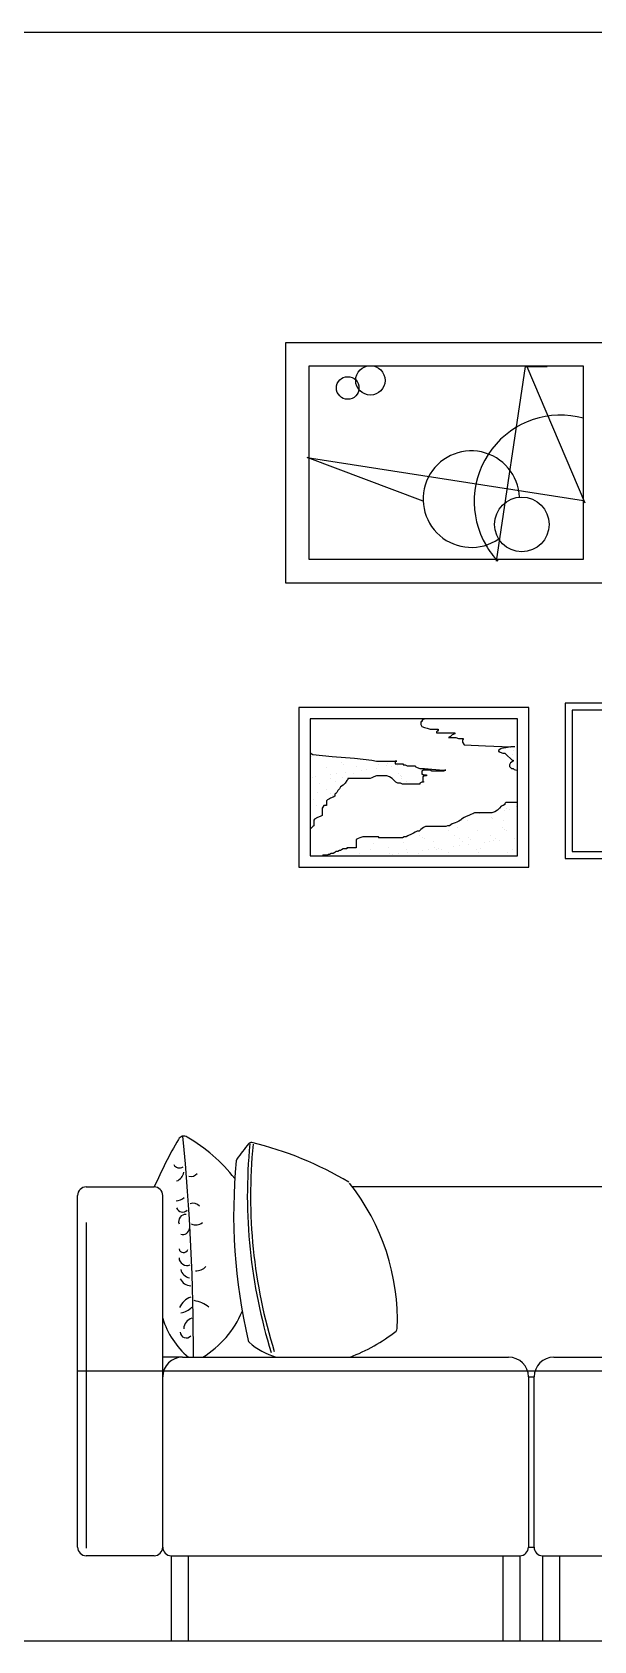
# Model space of a CAD drawing. Header units: millimetres. Extents: x -1666 to 220555, y -7114 to 28673.
# Drawn here: x 53719 to 54710, y 476 to 3311 of the extents above; entities that cross this region are included whole.
import ezdxf

# ---------------------------------------------------------------- set-up
doc = ezdxf.new("R2010")
doc.units = ezdxf.units.MM
doc.header["$LTSCALE"] = 80
doc.linetypes.add('CONTINOUS', pattern=[0])
for name, color, linetype in [('4', 4, 'Continuous'), ('8', 8, 'Continuous'), ('TEXT', 2, 'Continuous'), ('柜子', 3, 'Continuous')]:
    doc.layers.add(name, color=color, linetype=linetype)

# ---------------------------------------------------------------- blocks, each defined once
blk = doc.blocks.new('*X208')
at = {"color": 0}
for p, q in [((16535061.4, 18476243.1), (16535061.4, 18476243.1)), ((16535416.1, 18476245.6), (16535416.1, 18476245.6)), ((16535417.5, 18476253.1), (16535417.5, 18476253.1)), ((16535067.4, 18476207), (16535067.4, 18476207)), ((16535086.8, 18476223.1), (16535086.8, 18476223.1)), ((16535094.5, 18476210.6), (16535094.5, 18476210.6)), ((16535104.9, 18476211.9), (16535104.9, 18476211.9)), ((16535113.5, 18476232.2), (16535113.5, 18476232.2)), ((16535117.2, 18476228.9), (16535117.2, 18476228.9)), ((16535117.4, 18476228.8), (16535117.4, 18476228.8)), ((16535121.2, 18476214.1), (16535121.2, 18476214.1)), ((16535134.6, 18476212.9), (16535134.6, 18476212.9)), ((16535140.8, 18476225), (16535140.8, 18476225)), ((16535148.4, 18476217.6), (16535148.4, 18476217.6)), ((16535158.8, 18476219), (16535158.8, 18476219)), ((16535175, 18476221.1), (16535175, 18476221.1)), ((16535179.7, 18476229), (16535179.7, 18476229)), ((16535193.2, 18476225.7), (16535193.2, 18476225.7)), ((16535194.7, 18476230.5), (16535194.7, 18476230.5)), ((16535202.2, 18476224.7), (16535202.2, 18476224.7)), ((16535212.6, 18476226.1), (16535212.6, 18476226.1)), ((16535214.6, 18476212.2), (16535214.6, 18476212.2)), ((16535218.3, 18476208.9), (16535218.3, 18476208.9)), ((16535220.2, 18476206.9), (16535220.2, 18476206.9)), ((16535062.7, 18476204.5), (16535062.7, 18476204.5)), ((16535071.3, 18476178.6), (16535071.3, 18476178.6)), ((16535074.5, 18476195.4), (16535074.5, 18476195.4)), ((16535088.1, 18476184.5), (16535088.1, 18476184.5)), ((16535094.4, 18476177.1), (16535094.4, 18476177.1)), ((16535094.8, 18476203.5), (16535094.8, 18476203.5)), ((16535103.2, 18476198.1), (16535103.2, 18476198.1)), ((16535115, 18476205.2), (16535115, 18476205.2)), ((16535157, 18476203.6), (16535157, 18476203.6)), ((16535166.2, 18476205), (16535166.2, 18476205)), ((16535219.3, 18476203.7), (16535219.3, 18476203.7)), ((16535227.8, 18476198.3), (16535227.8, 18476198.3)), ((16535059.1, 18476154.1), (16535059.1, 18476154.1)), ((16535064, 18476166), (16535064, 18476166)), ((16535069.6, 18476155.5), (16535069.6, 18476155.5)), ((16535085.8, 18476157.6), (16535085.8, 18476157.6)), ((16535098.1, 18476173.7), (16535098.1, 18476173.7)), ((16535404.4, 18476150.7), (16535404.4, 18476150.7)), ((16535411, 18476148.6), (16535411, 18476148.6)), ((16535422.3, 18476154), (16535422.3, 18476154)), ((16535326.3, 18476130.3), (16535326.3, 18476130.3)), ((16535336.6, 18476129), (16535336.6, 18476129)), ((16535346.8, 18476140.2), (16535346.8, 18476140.2)), ((16535357.2, 18476141.6), (16535357.2, 18476141.6)), ((16535377.8, 18476135.3), (16535377.8, 18476135.3)), ((16535380.3, 18476132.2), (16535380.3, 18476132.2)), ((16535398.8, 18476129.1), (16535398.8, 18476129.1)), ((16535400.6, 18476147.3), (16535400.6, 18476147.3)), ((16535180, 18476098.6), (16535180, 18476098.6)), ((16535197.8, 18476098.1), (16535197.8, 18476098.1)), ((16535248.1, 18476109.8), (16535248.1, 18476109.8)), ((16535251.6, 18476103.5), (16535251.6, 18476103.5)), ((16535257.6, 18476100.2), (16535257.6, 18476100.2)), ((16535260.1, 18476098.2), (16535260.1, 18476098.2)), ((16535276.4, 18476092), (16535276.4, 18476092)), ((16535302.1, 18476111.8), (16535302.1, 18476111.8)), ((16535313.9, 18476103.7), (16535313.9, 18476103.7)), ((16535317.7, 18476117.8), (16535317.7, 18476117.8)), ((16535322.4, 18476098.3), (16535322.4, 18476098.3)), ((16535337.6, 18476099.5), (16535337.6, 18476099.5)), ((16535341.3, 18476096.2), (16535341.3, 18476096.2)), ((16535354.5, 18476112.4), (16535354.5, 18476112.4)), ((16535375.6, 18476092.2), (16535375.6, 18476092.2)), ((16535376.2, 18476103.8), (16535376.2, 18476103.8)), ((16535381.5, 18476093.7), (16535381.5, 18476093.7)), ((16535384.6, 18476098.4), (16535384.6, 18476098.4)), ((16535391.9, 18476094.3), (16535391.9, 18476094.3)), ((16535397.7, 18476117.1), (16535397.7, 18476117.1)), ((16535401.4, 18476113.7), (16535401.4, 18476113.7)), ((16535405.7, 18476112.2), (16535405.7, 18476112.2)), ((16535418.8, 18476097.8), (16535418.8, 18476097.8)), ((16535419, 18476097.9), (16535419, 18476097.9)), ((16535091.8, 18476068.9), (16535091.8, 18476068.9)), ((16535145.9, 18476070.9), (16535145.9, 18476070.9)), ((16535165.9, 18476078.6), (16535165.9, 18476078.6)), ((16535170, 18476089.4), (16535170, 18476089.4)), ((16535197.4, 18476082.7), (16535197.4, 18476082.7)), ((16535198.2, 18476071.5), (16535198.2, 18476071.5)), ((16535203.7, 18476069.6), (16535203.7, 18476069.6)), ((16535214.1, 18476070.9), (16535214.1, 18476070.9)), ((16535224, 18476091.3), (16535224, 18476091.3)), ((16535228.1, 18476078.7), (16535228.1, 18476078.7)), ((16535230.4, 18476073.1), (16535230.4, 18476073.1)), ((16535249.4, 18476071.3), (16535249.4, 18476071.3)), ((16535257.5, 18476076.7), (16535257.5, 18476076.7)), ((16535267.9, 18476078), (16535267.9, 18476078)), ((16535277.5, 18476082), (16535277.5, 18476082)), ((16535281.2, 18476078.6), (16535281.2, 18476078.6)), ((16535284.2, 18476080.2), (16535284.2, 18476080.2)), ((16535290.4, 18476078.8), (16535290.4, 18476078.8)), ((16535303.4, 18476073.2), (16535303.4, 18476073.2)), ((16535311.4, 18476083.7), (16535311.4, 18476083.7)), ((16535321.8, 18476085.1), (16535321.8, 18476085.1)), ((16535327.5, 18476091.7), (16535327.5, 18476091.7)), ((16535338, 18476087.3), (16535338, 18476087.3)), ((16535352.7, 18476078.9), (16535352.7, 18476078.9)), ((16535355.7, 18476073.9), (16535355.7, 18476073.9)), ((16535358.7, 18476080.2), (16535358.7, 18476080.2)), ((16535365.2, 18476090.8), (16535365.2, 18476090.8)), ((16535406.9, 18476073.6), (16535406.9, 18476073.6)), ((16535415, 18476079), (16535415, 18476079))]:
    blk.add_line(p, q, dxfattribs=at)

msp = doc.modelspace()

# ---------------------------------------------------------------- linework, layer by layer
at = {"color": 41, "true_color": 0xf4ee51}
for p, q in [((53694.175, 3310.94), (56984.175, 3310.94)), ((53694.175, 475.94), (56984.175, 475.94))]:
    msp.add_line(p, q, dxfattribs=at)
at = {"color": 8}
for p, q in [((54538.001, 2378.874), (54589.182, 2721.736)), ((54589.182, 2721.736), (54627.011, 2721.736)), ((54591.407, 2721.736), (54693.769, 2481.288)), ((54408.535, 2484.615), (54204.214, 2561.437)), ((54204.214, 2561.437), (54691.544, 2485.741)), ((53814.122, 1213.246), (53814.122, 639.06))]:
    msp.add_line(p, q, dxfattribs=at)
at = {"color": 2}
for p, q in [((53814.175, 1275.94), (53934.175, 1275.94)), ((53799.175, 640.94), (53799.175, 1260.94)), ((53949.175, 640.94), (53949.175, 1260.94)), ((53984.175, 975.94), (53949.175, 975.94)), ((53984.175, 975.94), (54559.175, 975.94)), ((54639.175, 975.94), (56399.175, 975.94)), ((54594.175, 940.94), (54594.175, 640.94)), ((54594.175, 940.94), (54604.175, 940.94)), ((54604.175, 640.94), (54604.175, 940.94)), ((53934.175, 625.94), (53814.175, 625.94)), ((53964.175, 625.94), (53964.175, 475.94)), ((53964.175, 625.94), (54579.175, 625.94)), ((53994.175, 625.94), (53994.175, 475.94)), ((54549.175, 625.94), (54549.175, 475.94)), ((54579.175, 625.94), (54579.175, 475.94)), ((54594.175, 640.94), (54604.175, 640.94)), ((54619.175, 625.94), (54619.175, 475.94)), ((54619.175, 625.94), (56384.175, 625.94)), ((54649.175, 625.94), (54649.175, 475.94))]:
    msp.add_line(p, q, dxfattribs=at)
at = {"color": 4}
msp.add_line((56245.125, 1275.94), (54284.041, 1275.94), dxfattribs=at)
for points in [[(54165.48, 2340.746), (54732.456, 2340.746), (54732.456, 2763.615), (54165.48, 2763.615)], [(54658.655, 2128.601), (54658.655, 1854.648), (55085.02, 1854.648), (55085.02, 2128.601)]]:
    msp.add_lwpolyline(points, close=True, dxfattribs=at)
at = {"color": 5}
msp.add_lwpolyline([(54188.971, 1839.627), (54594.805, 1839.627), (54594.805, 2121.035), (54188.971, 2121.035)], close=True, dxfattribs=at)
at = {"color": 8}
for centre, radius in [((54315.476, 2697.246), 25.954), ((54275.422, 2683.888), 19.905), ((54582.506, 2443.439), 48.147)]:
    msp.add_circle(centre, radius, dxfattribs=at)
for centre, radius, start, end in [((54650.6, 2483.94), 152.128, 74.386931, 210.998966), ((54493.496, 2487.967), 85.027, 2.324602, 304.522253), ((54650.646, 2483.757), 152.292, 210.306334, 223.527034)]:
    msp.add_arc(centre, radius, start, end, dxfattribs=at)
at = {"color": 2}
for centre, radius, start, end in [((53814.175, 1260.94), 15, 90, 180), ((53934.175, 1260.94), 15, 0, 90), ((53984.175, 940.94), 35, 90, 180), ((54559.175, 940.94), 35, 0, 90), ((54639.175, 940.94), 35, 90, 180), ((53814.175, 640.94), 15, 180, 270), ((53934.175, 640.94), 15, 270, 0), ((53964.175, 640.94), 15, 180, 270), ((54579.175, 640.94), 15, 270, 0), ((54619.175, 640.94), 15, 180, 270)]:
    msp.add_arc(centre, radius, start, end, dxfattribs=at)
at = {"layer": '4', "color": 8}
for p, q in [((54407.563, 2098.776), (54405.935, 2097.151)), ((54410.438, 2100.212), (54407.563, 2098.776)), ((54404.307, 2095.521), (54404.307, 2090.637)), ((54405.935, 2095.521), (54404.307, 2095.521)), ((54404.307, 2090.637), (54405.935, 2087.383)), ((54405.935, 2097.151), (54405.935, 2095.521)), ((54405.935, 2087.383), (54410.824, 2085.758)), ((54410.824, 2085.758), (54415.708, 2084.128)), ((54415.708, 2084.128), (54420.597, 2082.503)), ((54420.597, 2082.503), (54435.253, 2082.503)), ((54433.626, 2079.245), (54431.998, 2077.619)), ((54431.998, 2077.619), (54431.998, 2075.99)), ((54431.998, 2075.99), (54464.572, 2075.99)), ((54435.253, 2080.874), (54433.626, 2079.245)), ((54435.253, 2082.503), (54435.253, 2080.874)), ((54459.682, 2072.735), (54456.427, 2069.481)), ((54464.572, 2074.365), (54459.682, 2072.735)), ((54464.572, 2075.99), (54464.572, 2074.365)), ((54456.427, 2069.481), (54453.171, 2067.852)), ((54453.171, 2067.852), (54466.2, 2067.852)), ((54466.2, 2067.852), (54471.083, 2066.226)), ((54471.083, 2066.226), (54479.228, 2066.226)), ((54479.228, 2064.597), (54477.6, 2062.972)), ((54477.6, 2062.972), (54477.6, 2059.713)), ((54477.6, 2059.713), (54480.856, 2054.833)), ((54479.228, 2066.226), (54479.228, 2064.597)), ((54480.856, 2054.833), (54518.319, 2053.204)), ((54518.319, 2053.204), (54562.294, 2051.579)), ((54546.004, 2048.32), (54541.12, 2045.066)), ((54541.12, 2045.066), (54541.12, 2043.44)), ((54541.12, 2043.44), (54542.748, 2043.44)), ((54542.748, 2043.44), (54544.376, 2041.811)), ((54544.376, 2041.811), (54549.26, 2040.186)), ((54554.149, 2049.949), (54546.004, 2048.32)), ((54563.269, 2051.47), (54554.149, 2049.949)), ((54562.294, 2051.579), (54563.269, 2051.579)), ((54570.433, 2051.579), (54563.922, 2051.579)), ((54208.971, 2041.028), (54213.888, 2037.75)), ((54213.888, 2037.75), (54248.089, 2034.496)), ((54248.089, 2034.496), (54287.175, 2031.241)), ((54287.175, 2031.241), (54318.121, 2027.987)), ((54318.121, 2027.987), (54326.266, 2026.357)), ((54326.266, 2026.357), (54362.096, 2026.357)), ((54358.84, 2026.357), (54358.84, 2021.478)), ((54362.096, 2026.357), (54358.84, 2026.357)), ((54358.84, 2021.478), (54373.496, 2021.478)), ((54373.496, 2021.478), (54373.496, 2019.848)), ((54373.496, 2019.848), (54376.758, 2019.848)), ((54376.758, 2019.848), (54380.013, 2018.219)), ((54380.013, 2018.219), (54394.67, 2018.219)), ((54394.67, 2018.219), (54394.67, 2016.594)), ((54394.67, 2016.594), (54397.931, 2014.964)), ((54397.931, 2014.964), (54402.815, 2013.339)), ((54402.815, 2013.339), (54410.96, 2013.339)), ((54410.96, 2013.339), (54443.534, 2010.085)), ((54549.26, 2040.186), (54552.521, 2040.186)), ((54552.521, 2040.186), (54554.149, 2038.557)), ((54554.149, 2038.557), (54565.685, 2027.987)), ((54562.429, 2023.103), (54560.795, 2019.848)), ((54560.795, 2019.848), (54560.795, 2016.594)), ((54560.795, 2016.594), (54562.429, 2014.964)), ((54567.313, 2026.357), (54562.429, 2023.103)), ((54562.429, 2014.964), (54564.057, 2013.339)), ((54564.057, 2013.339), (54567.313, 2013.339)), ((54565.685, 2027.987), (54567.313, 2027.987)), ((54567.313, 2027.987), (54567.313, 2026.357)), ((54567.313, 2013.339), (54568.94, 2011.71)), ((54270.891, 1987.295), (54267.635, 1984.04)), ((54274.146, 1992.179), (54270.891, 1987.295)), ((54275.774, 1993.808), (54274.146, 1992.179)), ((54275.774, 1995.433), (54275.774, 1993.808)), ((54314.865, 1995.433), (54275.774, 1995.433)), ((54318.121, 1997.062), (54314.865, 1995.433)), ((54321.382, 1998.692), (54318.121, 1997.062)), ((54326.266, 2000.317), (54321.382, 1998.692)), ((54344.184, 2000.317), (54326.266, 2000.317)), ((54349.067, 1998.692), (54344.184, 2000.317)), ((54353.956, 1995.433), (54349.067, 1998.692)), ((54360.468, 1988.924), (54353.956, 1995.433)), ((54363.723, 1987.295), (54360.468, 1988.924)), ((54368.613, 1987.295), (54363.723, 1987.295)), ((54371.868, 1985.669), (54368.613, 1987.295)), ((54402.815, 1985.669), (54371.868, 1985.669)), ((54406.07, 1988.924), (54402.815, 1987.295)), ((54402.815, 1987.295), (54402.815, 1985.669)), ((54409.332, 2010.085), (54406.07, 2008.455)), ((54406.07, 2008.455), (54406.07, 2003.572)), ((54406.07, 2003.572), (54407.698, 2003.572)), ((54409.332, 1988.924), (54406.07, 1988.924)), ((54407.698, 2003.572), (54407.698, 2001.946)), ((54407.698, 2001.946), (54414.215, 2001.946)), ((54410.96, 2000.317), (54407.698, 1998.692)), ((54407.698, 1998.692), (54407.698, 1990.553)), ((54407.698, 1990.553), (54409.332, 1990.553)), ((54420.732, 2010.085), (54409.332, 2010.085)), ((54409.332, 1990.553), (54409.332, 1988.924)), ((54414.215, 2000.317), (54410.96, 2000.317)), ((54414.215, 2001.946), (54414.215, 2000.317)), ((54423.988, 2008.455), (54420.732, 2010.085)), ((54445.161, 2008.455), (54423.988, 2008.455)), ((54443.534, 2010.085), (54448.417, 2010.085)), ((54446.789, 2010.085), (54445.161, 2008.455)), ((54448.417, 2010.085), (54446.789, 2010.085)), ((54568.94, 2011.71), (54573.83, 2010.085)), ((54573.83, 2010.085), (54574.805, 2010.085)), ((54239.944, 1958), (54238.317, 1956.374)), ((54238.317, 1956.374), (54238.317, 1948.236)), ((54243.2, 1959.629), (54239.944, 1958)), ((54244.834, 1961.254), (54243.2, 1959.629)), ((54249.717, 1962.884), (54244.834, 1961.254)), ((54252.973, 1964.509), (54249.717, 1962.884)), ((54254.606, 1969.393), (54252.973, 1967.767)), ((54252.973, 1967.767), (54252.973, 1964.509)), ((54256.234, 1971.022), (54254.606, 1969.393)), ((54257.862, 1974.276), (54256.234, 1971.022)), ((54261.118, 1977.531), (54257.862, 1974.276)), ((54262.746, 1980.786), (54261.118, 1977.531)), ((54267.635, 1984.04), (54262.746, 1980.786)), ((54226.916, 1928.705), (54222.032, 1927.075)), ((54230.172, 1930.33), (54226.916, 1928.705)), ((54231.799, 1944.977), (54230.172, 1943.352)), ((54230.172, 1943.352), (54230.172, 1930.33)), ((54233.433, 1948.236), (54231.799, 1944.977)), ((54238.317, 1948.236), (54233.433, 1948.236)), ((54484.247, 1928.705), (54480.991, 1927.075)), ((54489.136, 1930.33), (54484.247, 1928.705)), ((54492.392, 1931.959), (54489.136, 1930.33)), ((54495.647, 1933.584), (54492.392, 1931.959)), ((54498.909, 1935.214), (54495.647, 1933.584)), ((54529.855, 1935.214), (54498.909, 1935.214)), ((54534.738, 1936.843), (54529.855, 1935.214)), ((54539.622, 1940.098), (54534.738, 1936.843)), ((54542.883, 1943.352), (54539.622, 1940.098)), ((54546.139, 1946.607), (54542.883, 1943.352)), ((54549.395, 1948.236), (54546.139, 1946.607)), ((54552.656, 1949.861), (54549.395, 1948.236)), ((54554.284, 1953.116), (54552.656, 1951.491)), ((54552.656, 1951.491), (54552.656, 1949.861)), ((54574.805, 1953.116), (54554.284, 1953.116)), ((54210.632, 1907.544), (54208.971, 1907.544)), ((54213.888, 1910.798), (54210.632, 1907.544)), ((54215.515, 1912.428), (54213.888, 1910.798)), ((54217.143, 1923.821), (54215.515, 1922.191)), ((54215.515, 1922.191), (54215.515, 1912.428)), ((54222.032, 1927.075), (54217.143, 1923.821)), ((54394.67, 1901.035), (54391.414, 1899.405)), ((54397.931, 1902.66), (54394.67, 1901.035)), ((54401.187, 1902.66), (54397.931, 1902.66)), ((54404.442, 1905.919), (54401.187, 1902.66)), ((54409.332, 1909.173), (54404.442, 1905.919)), ((54412.587, 1910.798), (54409.332, 1909.173)), ((54448.417, 1910.798), (54412.587, 1910.798)), ((54451.673, 1912.428), (54448.417, 1910.798)), ((54454.934, 1912.428), (54451.673, 1912.428)), ((54459.818, 1915.682), (54454.934, 1912.428)), ((54464.707, 1917.312), (54459.818, 1915.682)), ((54467.963, 1918.937), (54464.707, 1917.312)), ((54471.218, 1920.566), (54467.963, 1918.937)), ((54474.48, 1922.191), (54471.218, 1920.566)), ((54476.108, 1923.821), (54474.48, 1922.191)), ((54480.991, 1927.075), (54476.108, 1923.821)), ((54267.635, 1871.74), (54264.374, 1870.11)), ((54274.146, 1871.74), (54267.635, 1871.74)), ((54274.146, 1873.365), (54274.146, 1871.74)), ((54290.436, 1873.365), (54274.146, 1873.365)), ((54293.692, 1889.642), (54290.436, 1888.012)), ((54290.436, 1888.012), (54290.436, 1873.365)), ((54296.948, 1891.267), (54293.692, 1889.642)), ((54301.837, 1892.896), (54296.948, 1891.267)), ((54329.522, 1892.896), (54301.837, 1892.896)), ((54331.149, 1891.267), (54329.522, 1892.896)), ((54371.868, 1891.267), (54331.149, 1891.267)), ((54375.124, 1892.896), (54371.868, 1891.267)), ((54378.385, 1892.896), (54375.124, 1892.896)), ((54381.641, 1894.526), (54378.385, 1892.896)), ((54388.158, 1897.78), (54381.641, 1894.526)), ((54391.414, 1899.405), (54388.158, 1897.78)), ((54231.799, 1860.343), (54231.083, 1859.627)), ((54239.944, 1860.343), (54231.799, 1860.343)), ((54241.572, 1861.972), (54239.944, 1860.343)), ((54243.2, 1861.972), (54241.572, 1861.972)), ((54246.462, 1863.601), (54243.2, 1861.972)), ((54249.717, 1863.601), (54246.462, 1863.601)), ((54252.973, 1865.227), (54249.717, 1863.601)), ((54254.606, 1866.856), (54252.973, 1865.227)), ((54257.862, 1866.856), (54254.606, 1866.856)), ((54261.118, 1868.481), (54257.862, 1866.856)), ((54262.746, 1868.481), (54261.118, 1868.481)), ((54264.374, 1870.11), (54262.746, 1868.481))]:
    msp.add_line(p, q, dxfattribs=at)
at = {"layer": '8', "color": 8}
for points in [[(54206.735, 2382.002), (54691.2, 2382.002), (54691.2, 2722.359), (54206.735, 2722.359)], [(54208.971, 1859.627), (54574.805, 1859.627), (54574.805, 2101.035), (54208.971, 2101.035)]]:
    msp.add_lwpolyline(points, close=True, dxfattribs=at)
at = {"layer": '8'}
msp.add_lwpolyline([(54670.993, 2116.263), (54670.993, 1866.986), (55072.682, 1866.986), (55072.682, 2116.263)], close=True, dxfattribs=at)
at = {"layer": 'TEXT'}
for centre, radius, start, end in [((53986.663, 1354.002), 11.429, 59.531048, 149.965272), ((53839.067, 1103.122), 302.504, 38.336405, 59.531048), ((54708.59, 936.613), 845.33, 149.965272, 156.333413), ((54864.017, 747.986), 973.383, 141.650052, 143.657864), ((54105.136, 1348.388), 5.714, 76.54474, 141.650052), ((53966.146, 767.452), 603.046, 58.934528, 76.54474), ((55048.758, 1227.594), 974.461, 174.441341, 193.189113), ((54084.567, 1321.432), 5.714, 143.657864, 174.441341), ((53970.903, 1039.845), 392.169, 358.009824, 38.253134), ((53929.263, 1124.481), 174.025, 301.398858, 336.99031), ((54087.245, 1086.358), 144.244, 196.823547, 229.951104), ((54176.144, 1252.901), 295.621, 290.46615, 308.628798), ((54357.125, 1026.424), 5.714, 308.628798, 358.009824), ((54105.565, 1006.56), 5.714, 193.189113, 227.957455), ((54182.568, 1091.953), 120.7, 227.957455, 253.980872)]:
    msp.add_arc(centre, radius, start, end, dxfattribs=at)
at = {"layer": 'TEXT', "color": 3}
msp.add_arc((50189.89, 988.05), 3813.436, 359.81806, 5.676564, dxfattribs=at)
at = {"layer": 'TEXT', "color": 8}
for centre, radius, start, end in [((55022.842, 1259.988), 924.429, 174.313964, 197.352792), ((55022.842, 1259.988), 918.715, 174.313964, 197.352792), ((53978.915, 1321.313), 11.948, 210.471711, 301.469513), ((53967.38, 1304.168), 18.952, 289.752281, 352.899702), ((53998.588, 1308.758), 14.499, 257.652385, 321.636574), ((53970.298, 1276.926), 25.832, 275.450137, 310.92577), ((53984.465, 1242.956), 11.454, 201.190495, 313.764308), ((53989.759, 1214.958), 12.508, 87.427682, 198.804349), ((54002.98, 1232.605), 14.495, 39.95978, 111.981543), ((53984.12, 1204.477), 12.534, 255.678328, 351.674766), ((54007.926, 1226.344), 17.512, 241.691873, 310.320008), ((53985.832, 1168.425), 8.142, 193.60897, 338.766785), ((53992.012, 1151.59), 14.105, 182.33564, 293.13957), ((54008.483, 1151.65), 23.417, 266.016524, 316.464612), ((54000.548, 1124.532), 23.181, 207.497439, 265.149397), ((53999.216, 1134.324), 18.625, 192.299806, 261.679234), ((54012.37, 1047.588), 36.891, 111.936507, 154.937999), ((53975.634, 1087.984), 34.488, 278.983079, 316.509831), ((53992.133, 1011.777), 65.076, 53.736595, 78.786038), ((54006.683, 1025.005), 20.522, 107.081488, 177.140011), ((53990.461, 1020.256), 10.484, 182.323178, 320.824389)]:
    msp.add_arc(centre, radius, start, end, dxfattribs=at)
at = {"layer": '柜子', "color": 2, "linetype": 'CONTINOUS'}
msp.add_line((56549.175, 950.94), (53799.175, 950.94), dxfattribs=at)

# ---------------------------------------------------------------- block references
at = {"layer": '4', "color": 8}
msp.add_blockref('*X208', (-16480849.387, -18474207.816), dxfattribs=at)

doc.saveas('drawing.dxf')
